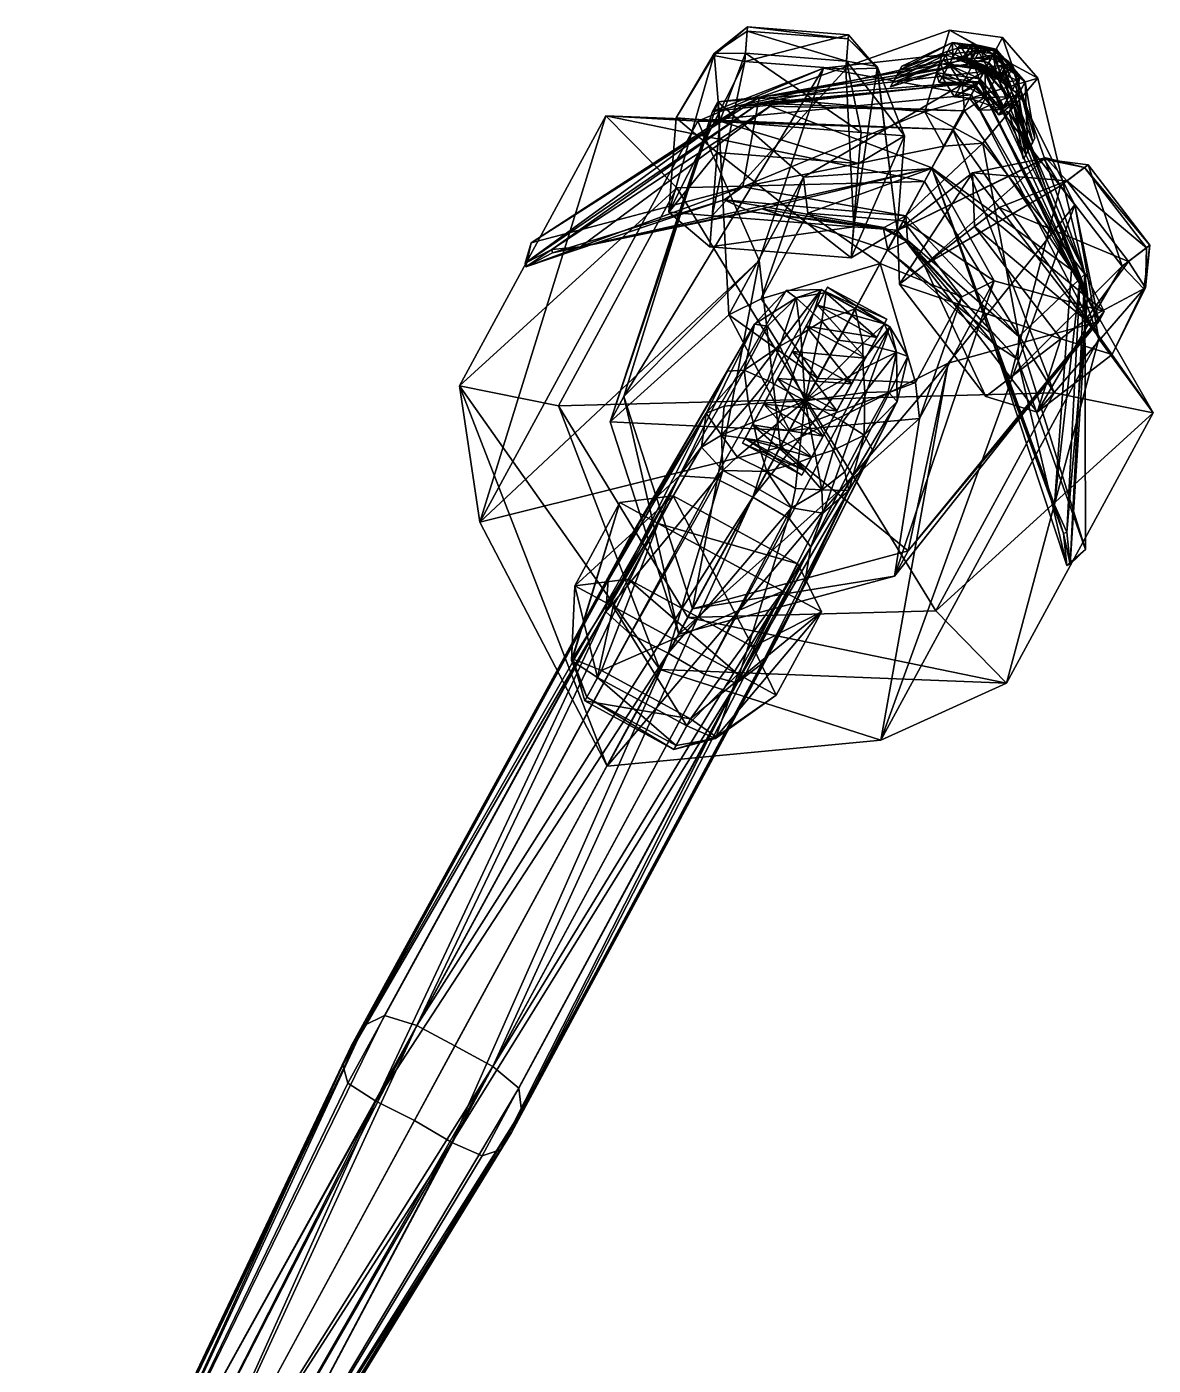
# Model space of a CAD drawing. Extents: x -218 to 254, y -1 to 729.
# Drawn here: x 71.1 to 254.4, y 511.3 to 729 of the extents above; entities that cross this region are included whole.
import ezdxf

# ---------------------------------------------------------------- set-up
doc = ezdxf.new("R2010")
doc.units = 0
for name, color, linetype in [('JALKA06', 121, 'CONTINUOUS'), ('KNEECAP03', 81, 'CONTINUOUS'), ('KNEEDECORATION03', 171, 'CONTINUOUS'), ('KNEEHOLE03', 11, 'CONTINUOUS'), ('KYNSI10', 250, 'CONTINUOUS'), ('KYNSI11', 250, 'CONTINUOUS'), ('KYNSI12', 250, 'CONTINUOUS'), ('POLVISUOJUS03', 194, 'CONTINUOUS'), ('REISI03', 191, 'CONTINUOUS')]:
    doc.layers.add(name, color=color, linetype=linetype)

msp = doc.modelspace()

# ---------------------------------------------------------------- meshes
at = {"layer": 'JALKA06', "color": 121}
mesh = msp.add_polyface(dxfattribs=at)
corners = [(209.957001, 690.494202, 307.681183), (199.811462, 671.808411, 300), (190.627441, 684.793335, 300), (198.182388, 698.707825, 300), (213.747437, 697.475281, 300), (223.258484, 685.092651, 300), (215.703522, 671.178162, 300), (195.212341, 663.337891, 290.36145), (185.33371, 682.183777, 290.36145), (197.487793, 704.568787, 290.36145), (218.346558, 705.945801, 290.36145), (228.5522, 687.702209, 290.36145), (216.398117, 665.3172, 290.36145), (177.233093, 630.224243, 226.915222), (166.037415, 664.750305, 226.915222), (183.541092, 716.840576, 226.915222), (226.919571, 721.735352, 226.915222), (246.440094, 682.689209, 226.915222), (212.286682, 639.638977, 226.915222), (179.463913, 634.332886, 223.564575), (168.26825, 668.858948, 223.564575), (182.672409, 715.240662, 218.688675), (226.050888, 720.135437, 218.688675), (245.571426, 681.089294, 218.688675), (214.517517, 643.747681, 223.564575), (193.757065, 660.657593, 150.499725), (190.303253, 690.980164, 150.49971), (200.730637, 722.290649, 147.228149), (228.924057, 725.427124, 145.30368), (241.648804, 700.073853, 147.228165), (221.068787, 674.275818, 150.499725), (165.556717, 608.719055, 82.678818), (144.857803, 648.404968, 82.678818), (180.306305, 713.692932, 85.900208), (224.863159, 717.947876, 85.900208), (245.562073, 678.261963, 85.900208), (210.113571, 612.973938, 82.678818), (174.101776, 624.457092, 14.924456), (141.50769, 670.601562, 14.924455), (165.365631, 714.542419, 14.924455), (221.817657, 712.338806, 14.924455), (254.411743, 666.194275, 14.924455), (230.553802, 622.253418, 14.924455), (178.700897, 632.927612), (157.612106, 667.34137), (176.870926, 702.811707), (217.218536, 703.868286), (238.307343, 669.454468), (219.048508, 633.984131), (197.959717, 668.397949)]
mesh.append_faces([[corners[k] for k in face] for face in [(1, 8, 2), (2, 9, 3), (3, 10, 4), (4, 11, 5), (5, 12, 6), (6, 7, 1), (7, 14, 8), (8, 15, 9), (9, 16, 10), (10, 17, 11), (11, 18, 12), (12, 13, 7), (13, 20, 14), (14, 21, 15), (15, 22, 16), (16, 23, 17), (17, 24, 18), (18, 19, 13), (19, 26, 20), (20, 27, 21), (21, 28, 22), (22, 29, 23), (23, 30, 24), (24, 25, 19), (25, 32, 26), (26, 33, 27), (27, 34, 28), (28, 35, 29), (29, 36, 30), (30, 31, 25), (31, 38, 32), (32, 39, 33), (33, 40, 34), (34, 41, 35), (35, 42, 36), (36, 37, 31), (37, 44, 38), (38, 45, 39), (39, 46, 40), (40, 47, 41), (41, 48, 42), (42, 43, 37), (43, 49, 44), (44, 49, 45), (45, 49, 46), (46, 49, 47), (47, 49, 48), (48, 49, 43)]], dxfattribs={"vtx0": -1})
mesh.append_faces([[corners[k] for k in face] for face in [(0, 1, 2), (0, 2, 3), (0, 3, 4), (0, 4, 5), (0, 5, 6), (0, 6, 1), (1, 7, 8), (2, 8, 9), (3, 9, 10), (4, 10, 11), (5, 11, 12), (6, 12, 7), (7, 13, 14), (8, 14, 15), (9, 15, 16), (10, 16, 17), (11, 17, 18), (12, 18, 13), (13, 19, 20), (14, 20, 21), (15, 21, 22), (16, 22, 23), (17, 23, 24), (18, 24, 19), (19, 25, 26), (20, 26, 27), (21, 27, 28), (22, 28, 29), (23, 29, 30), (24, 30, 25), (25, 31, 32), (26, 32, 33), (27, 33, 34), (28, 34, 35), (29, 35, 36), (30, 36, 31), (31, 37, 38), (32, 38, 39), (33, 39, 40), (34, 40, 41), (35, 41, 42), (36, 42, 37), (37, 43, 44), (38, 44, 45), (39, 45, 46), (40, 46, 47), (41, 47, 48), (42, 48, 43)]], dxfattribs={"vtx2": -1})
at = {"layer": 'KNEECAP03', "color": 81}
mesh = msp.add_polyface(dxfattribs=at)
corners = [(194.492676, 673.987732, 294.854767), (187.599899, 661.292786, 294.854767), (188.015579, 662.058411, 299.79541), (189.212509, 664.262817, 304.140137), (191.046295, 667.640259, 307.364899), (193.295761, 671.783264, 309.08078), (195.68959, 676.192139, 309.08078), (197.939056, 680.335144, 307.364899), (199.772842, 683.712585, 304.140137), (200.969772, 685.917053, 299.79541), (201.385452, 686.682617, 294.854767), (200.969772, 685.917053, 289.914124), (199.772858, 683.712585, 285.569397), (197.939072, 680.335144, 282.344635), (195.68959, 676.192139, 280.628754), (193.295761, 671.783264, 280.628754), (191.046295, 667.640259, 282.344635), (189.212509, 664.262817, 285.569397), (188.015579, 662.058411, 289.914124), (197.254761, 656.050598, 294.854767), (197.670456, 656.816223, 299.79541), (198.867371, 659.020691, 304.140137), (200.701157, 662.398071, 307.364899), (202.950623, 666.541077, 309.08078), (205.344467, 670.950012, 309.08078), (207.593933, 675.093018, 307.364899), (209.427719, 678.470398, 304.140137), (210.624634, 680.674866, 299.79541), (211.040314, 681.440491, 294.854767), (210.624634, 680.674866, 289.914124), (209.427719, 678.470398, 285.569397), (207.593933, 675.093018, 282.344635), (205.344467, 670.950012, 280.628754), (202.950623, 666.541077, 280.628754), (200.701157, 662.398071, 282.344635), (198.867371, 659.020691, 285.569397), (197.670456, 656.816223, 289.914124), (204.147537, 668.745544, 294.854767)]
mesh.append_faces([[corners[k] for k in face] for face in [(1, 20, 19), (2, 21, 20), (3, 22, 21), (4, 23, 22), (5, 24, 23), (6, 25, 24), (7, 26, 25), (8, 27, 26), (9, 28, 27), (10, 29, 28), (11, 30, 29), (12, 31, 30), (13, 32, 31), (14, 33, 32), (15, 34, 33), (16, 35, 34), (17, 36, 35), (18, 19, 36)]], dxfattribs={"vtx0": -1})
mesh.append_faces([[corners[k] for k in face] for face in [(0, 2, 1), (0, 3, 2), (0, 4, 3), (0, 5, 4), (0, 6, 5), (0, 7, 6), (0, 8, 7), (0, 9, 8), (0, 10, 9), (0, 11, 10), (0, 12, 11), (0, 13, 12), (0, 14, 13), (0, 15, 14), (0, 16, 15), (0, 17, 16), (0, 18, 17), (0, 1, 18), (37, 19, 20), (37, 20, 21), (37, 21, 22), (37, 22, 23), (37, 23, 24), (37, 24, 25), (37, 25, 26), (37, 26, 27), (37, 27, 28), (37, 28, 29), (37, 29, 30), (37, 30, 31), (37, 31, 32), (37, 32, 33), (37, 33, 34), (37, 34, 35), (37, 35, 36), (37, 36, 19)]], dxfattribs={"vtx0": -1, "vtx2": -1})
mesh.append_faces([[corners[k] for k in face] for face in [(1, 2, 20), (2, 3, 21), (3, 4, 22), (4, 5, 23), (5, 6, 24), (6, 7, 25), (7, 8, 26), (8, 9, 27), (9, 10, 28), (10, 11, 29), (11, 12, 30), (12, 13, 31), (13, 14, 32), (14, 15, 33), (15, 16, 34), (16, 17, 35), (17, 18, 36), (18, 1, 19)]], dxfattribs={"vtx2": -1})
at = {"layer": 'KNEEDECORATION03', "color": 171}
mesh = msp.add_polyface(dxfattribs=at)
corners = [(223.449448, 723.941589, 263.186554), (227.228378, 722.46228, 266.064423), (230.527985, 720.091187, 263.198914), (222.622345, 725.540771, 255.795319), (224.912979, 726.191589, 256.241394), (232.318863, 720.276001, 255.795319), (225.158615, 726.014465, 248.114334), (228.828705, 725.409729, 245.52623), (231.341354, 722.645081, 248.165848), (221.186203, 722.895752, 267.069458), (220.213898, 723.638855, 265.875275), (220.989975, 725.068237, 255.606186), (221.766068, 726.49762, 245.337082), (222.918854, 726.086914, 244.142899), (228.751205, 725.266968, 244.142899), (232.615387, 720.822144, 244.142899), (233.587677, 720.078979, 245.337082), (232.8116, 718.649597, 255.606186), (232.035522, 717.220276, 265.875275), (230.882721, 717.630981, 267.069458), (227.018539, 722.075806, 267.069458), (220.069366, 720.838806, 266.69873), (219.097061, 721.581909, 265.504547), (219.873138, 723.011292, 255.235458), (220.649231, 724.440674, 244.96637), (221.802017, 724.029968, 243.772186), (227.634369, 723.210022, 243.772186), (231.49855, 718.765198, 243.772186), (232.47084, 718.022034, 244.96637), (231.694763, 716.592651, 255.235458), (230.918686, 715.16333, 265.504547), (229.765884, 715.573975, 266.69873), (225.901718, 720.01886, 266.69873), (230.838486, 717.5495, 244.777237), (226.974304, 721.994324, 244.777237), (221.141953, 722.81427, 244.777237), (230.062393, 716.120117, 255.046326), (226.198227, 720.564941, 255.046326), (220.365875, 721.384888, 255.046326), (229.286316, 714.690735, 265.31543), (225.42215, 719.13562, 265.31543), (219.589798, 719.955505, 265.31543), (223.201553, 719.671265, 274.223511), (227.177338, 717.512573, 274.223511), (225.605011, 719.472412, 274.223511), (222.084717, 717.614258, 273.852783), (226.060501, 715.455627, 273.852783), (224.488174, 717.415466, 273.852783), (226.027969, 724.876831, 236.824402), (228.431427, 724.67804, 236.824402), (230.003754, 722.718201, 236.824402), (224.911133, 722.819885, 236.45369), (227.31459, 722.621094, 236.45369), (228.886917, 720.661194, 236.45369), (235.140717, 710.900085, 251.070511), (234.797943, 710.268799, 255.606186), (234.411133, 709.556396, 260.724304), (234.02388, 708.84314, 250.699799), (233.681107, 708.211792, 255.235458), (233.294296, 707.49939, 260.353607), (212.785233, 721.298279, 260.724304), (213.172028, 722.010681, 255.606186), (213.514816, 722.642029, 251.070511), (211.668396, 719.241333, 260.353607), (212.055191, 719.953735, 255.235458), (212.39798, 720.585022, 250.699799), (228.60257, 724.993225, 251.735046), (231.617081, 722.551514, 256.241394), (227.982956, 723.852051, 259.745575), (232.318863, 720.276001, 255.795319), (230.844711, 723.363708, 253.387161), (230.473343, 722.85321, 258.499542), (229.932343, 721.300964, 260.60965), (225.66893, 725.445007, 258.366455), (226.145416, 725.976929, 253.2603), (225.745743, 725.474854, 250.627319), (223.614746, 723.801636, 255.67012), (227.304337, 722.603271, 251.163773), (230.318848, 720.161621, 255.67012), (226.684723, 721.462097, 259.174316), (229.546478, 720.973816, 252.815887), (229.17511, 720.463257, 257.928284), (224.370697, 723.055054, 257.795197), (224.847168, 723.587036, 252.689041)]
mesh.append_faces([[corners[k] for k in face] for face in [(0, 68, 1), (1, 72, 2), (67, 8, 69), (0, 11, 3), (3, 12, 6), (6, 14, 7), (7, 15, 8), (8, 17, 5), (5, 18, 2), (2, 20, 1), (1, 9, 0), (9, 22, 10), (60, 64, 61), (61, 65, 62), (12, 25, 13), (48, 52, 49), (49, 53, 50), (15, 28, 16), (54, 58, 55), (55, 59, 56), (18, 31, 19), (43, 47, 44), (44, 45, 42), (21, 41, 22), (22, 38, 23), (23, 35, 24), (24, 35, 25), (25, 34, 26), (26, 33, 27), (27, 33, 28), (28, 36, 29), (29, 39, 30), (30, 39, 31), (31, 40, 32), (32, 41, 21), (36, 34, 37), (37, 35, 38), (39, 37, 40), (40, 38, 41), (74, 7, 66), (4, 75, 74)]], dxfattribs={"vtx0": -1})
mesh.append_faces([[corners[k] for k in face] for face in [(3, 75, 4), (75, 7, 74)]], dxfattribs={"vtx0": -1, "vtx1": -1})
mesh.append_faces([[corners[k] for k in face] for face in [(72, 67, 5), (75, 6, 7), (2, 18, 19), (0, 4, 73), (1, 71, 72), (72, 5, 2)]], dxfattribs={"vtx0": -1, "vtx2": -1})
mesh.append_faces([[corners[k] for k in face] for face in [(69, 8, 5)]], dxfattribs={"vtx1": -1})
mesh.append_faces([[corners[k] for k in face] for face in [(70, 66, 8)]], dxfattribs={"vtx1": -1, "vtx2": -1})
mesh.append_faces([[corners[k] for k in face] for face in [(0, 3, 4), (66, 7, 8), (0, 9, 10), (0, 10, 11), (3, 11, 12), (6, 12, 13), (6, 13, 14), (7, 14, 15), (8, 15, 16), (8, 16, 17), (5, 17, 18), (2, 19, 20), (1, 20, 9), (9, 21, 22), (60, 63, 64), (61, 64, 65), (12, 24, 25), (48, 51, 52), (49, 52, 53), (15, 27, 28), (54, 57, 58), (55, 58, 59), (18, 30, 31), (43, 46, 47), (44, 47, 45), (22, 41, 38), (23, 38, 35), (25, 35, 34), (26, 34, 33), (28, 33, 36), (29, 36, 39), (31, 39, 40), (32, 40, 41), (36, 33, 34), (37, 34, 35), (39, 36, 37), (40, 37, 38), (20, 19, 43), (43, 44, 20), (9, 20, 44), (44, 42, 9), (21, 9, 42), (42, 45, 21), (19, 31, 46), (46, 43, 19), (31, 32, 47), (47, 46, 31), (32, 21, 45), (45, 47, 32), (14, 13, 48), (48, 49, 14), (15, 14, 49), (49, 50, 15), (13, 25, 51), (51, 48, 13), (25, 26, 52), (52, 51, 25), (26, 27, 53), (53, 52, 26), (27, 15, 50), (50, 53, 27), (17, 16, 54), (54, 55, 17), (18, 17, 55), (55, 56, 18), (16, 28, 57), (57, 54, 16), (28, 29, 58), (58, 57, 28), (29, 30, 59), (59, 58, 29), (30, 18, 56), (56, 59, 30), (11, 10, 60), (60, 61, 11), (12, 11, 61), (61, 62, 12), (10, 22, 63), (63, 60, 10), (22, 23, 64), (64, 63, 22), (23, 24, 65), (65, 64, 23), (24, 12, 62), (62, 65, 24), (1, 68, 71), (67, 70, 8), (72, 71, 67), (0, 73, 68), (3, 6, 75), (70, 67, 78), (78, 80, 70), (73, 4, 76), (76, 82, 73), (71, 68, 79), (79, 81, 71), (74, 66, 77), (77, 83, 74), (66, 70, 80), (80, 77, 66), (67, 71, 81), (81, 78, 67), (68, 73, 82), (82, 79, 68), (4, 74, 83), (83, 76, 4)]], dxfattribs={"vtx2": -1})
at = {"layer": 'KNEEHOLE03', "color": 11}
mesh = msp.add_polyface(dxfattribs=at)
corners = [(223.614746, 723.801636, 255.67012), (227.304337, 722.603271, 251.163773), (230.318848, 720.161621, 255.67012), (226.684723, 721.462097, 259.174316), (229.546478, 720.973816, 252.815887), (229.17511, 720.463257, 257.928284), (224.370697, 723.055054, 257.795197), (224.847168, 723.587036, 252.689041)]
mesh.append_faces([[corners[k] for k in face] for face in [(0, 5, 6), (6, 5, 3)]], dxfattribs={"vtx0": -1, "vtx1": -1})
mesh.append_faces([[corners[k] for k in face] for face in [(0, 4, 2)]], dxfattribs={"vtx0": -1, "vtx2": -1})
mesh.append_faces([[corners[k] for k in face] for face in [(0, 2, 5), (0, 7, 4)]], dxfattribs={"vtx1": -1, "vtx2": -1})
mesh.append_faces([[corners[k] for k in face] for face in [(7, 1, 4)]], dxfattribs={"vtx2": -1})
at = {"layer": 'KYNSI10', "color": 250}
mesh = msp.add_polyface(dxfattribs=at)
corners = [(162.267944, 619.938171, 3.837672), (176.758667, 612.070312, 3.837671), (161.938202, 619.330872, 1.265667), (176.428925, 611.463013, 1.265667), (164.001999, 623.131897, 8.641479), (159.755905, 625.944275, 5.435777), (159.900391, 626.210388, 1.265666), (164.632095, 624.292358, -1.523458), (179.122818, 616.424561, -1.523458), (183.308456, 613.500854, 1.265666), (183.163971, 613.234741, 5.435777), (178.492722, 615.264099, 8.641479), (166.526398, 634.692505, 21.38549), (160.284256, 638.081726, 16.311998), (167.634918, 651.619934, 7.407663), (173.87706, 648.230774, 2.334172), (194.164062, 637.21582, 2.334171), (200.406204, 633.826599, 7.407663), (193.055542, 620.288391, 16.311998), (186.8134, 623.677612, 21.38549), (196.584915, 641.6745, 7.407661), (176.297928, 652.689453, 7.407662), (189.234268, 628.13623, 16.311996), (168.947266, 639.151184, 16.311996)]
mesh.append_faces([[corners[k] for k in face] for face in [(0, 3, 1), (0, 6, 2), (2, 8, 3), (3, 10, 1), (1, 4, 0), (4, 13, 5), (5, 14, 6), (6, 15, 7), (7, 16, 8), (8, 17, 9), (9, 18, 10), (10, 19, 11), (11, 12, 4), (12, 23, 13), (13, 21, 14), (14, 21, 15), (15, 20, 16), (16, 20, 17), (17, 22, 18), (18, 22, 19), (19, 23, 12), (22, 21, 23)]], dxfattribs={"vtx0": -1})
mesh.append_faces([[corners[k] for k in face] for face in [(0, 2, 3), (0, 4, 5), (0, 5, 6), (2, 6, 7), (2, 7, 8), (3, 8, 9), (3, 9, 10), (1, 10, 11), (1, 11, 4), (4, 12, 13), (5, 13, 14), (6, 14, 15), (7, 15, 16), (8, 16, 17), (9, 17, 18), (10, 18, 19), (11, 19, 12), (13, 23, 21), (15, 21, 20), (17, 20, 22), (19, 22, 23), (22, 20, 21)]], dxfattribs={"vtx2": -1})
at = {"layer": 'KYNSI11', "color": 250}
mesh = msp.add_polyface(dxfattribs=at)
corners = [(243.251526, 706.155945, 3.837668), (253.289322, 693.074463, 3.837668), (243.799774, 706.57666, 1.265664), (253.83757, 693.495117, 1.265664), (240.368378, 703.943665, 8.641476), (236.926376, 707.69751, 5.435774), (236.686157, 707.513184, 1.265664), (239.32074, 703.139771, -1.523461), (249.358536, 690.058228, -1.523461), (252.901047, 686.381531, 1.265664), (253.141281, 686.565857, 5.435774), (250.406174, 690.862122, 8.641476), (229.344971, 699.641846, 21.38549), (225.021011, 705.276978, 16.311998), (212.799362, 695.898926, 7.407665), (217.123322, 690.263855, 2.334173), (231.176239, 671.949707, 2.334173), (235.500214, 666.314636, 7.407665), (247.721863, 675.692627, 16.311998), (243.397888, 681.327759, 21.38549), (227.151169, 668.861206, 7.407664), (213.098251, 687.175293, 7.407664), (239.372818, 678.239197, 16.311998), (225.319901, 696.553284, 16.311998)]
mesh.append_faces([[corners[k] for k in face] for face in [(0, 3, 1), (0, 6, 2), (2, 8, 3), (3, 10, 1), (1, 4, 0), (4, 13, 5), (5, 14, 6), (6, 15, 7), (7, 16, 8), (8, 17, 9), (9, 18, 10), (10, 19, 11), (11, 12, 4), (12, 23, 13), (13, 21, 14), (14, 21, 15), (15, 20, 16), (16, 20, 17), (17, 22, 18), (18, 22, 19), (19, 23, 12), (22, 21, 23)]], dxfattribs={"vtx0": -1})
mesh.append_faces([[corners[k] for k in face] for face in [(0, 2, 3), (0, 4, 5), (0, 5, 6), (2, 6, 7), (2, 7, 8), (3, 8, 9), (3, 9, 10), (1, 10, 11), (1, 11, 4), (4, 12, 13), (5, 13, 14), (6, 14, 15), (7, 15, 16), (8, 16, 17), (9, 17, 18), (10, 18, 19), (11, 19, 12), (13, 23, 21), (15, 21, 20), (17, 20, 22), (19, 22, 23), (22, 20, 21)]], dxfattribs={"vtx2": -1})
at = {"layer": 'KYNSI12', "color": 250}
mesh = msp.add_polyface(dxfattribs=at)
corners = [(204.766861, 727.051453, 3.837668), (188.328812, 728.345154, 3.837669), (204.821091, 727.740356, 1.265663), (188.383026, 729.034058, 1.265664), (204.481735, 723.428528, 8.641477), (209.504639, 722.586304, 5.435774), (209.480881, 722.284424, 1.265663), (204.378128, 722.112061, -1.523462), (187.940063, 723.405762, -1.523461), (182.927109, 724.374268, 1.265664), (182.950867, 724.676147, 5.435775), (188.043671, 724.722229, 8.641478), (206.877716, 711.840576, 21.385492), (213.95871, 711.283264, 16.311998), (212.750046, 695.92572, 7.407664), (205.669052, 696.483032, 2.334171), (182.655777, 698.294189, 2.334172), (175.574783, 698.851501, 7.407665), (176.783447, 714.209045, 16.312), (183.864441, 713.651733, 21.385492), (182.257721, 693.236328, 7.407664), (205.270996, 691.425171, 7.407663), (183.466385, 708.593933, 16.312), (206.47966, 706.782715, 16.311998)]
mesh.append_faces([[corners[k] for k in face] for face in [(0, 3, 1), (0, 6, 2), (2, 8, 3), (3, 10, 1), (1, 4, 0), (4, 13, 5), (5, 14, 6), (6, 15, 7), (7, 16, 8), (8, 17, 9), (9, 18, 10), (10, 19, 11), (11, 12, 4), (12, 23, 13), (13, 21, 14), (14, 21, 15), (15, 20, 16), (16, 20, 17), (17, 22, 18), (18, 22, 19), (19, 23, 12), (22, 21, 23)]], dxfattribs={"vtx0": -1})
mesh.append_faces([[corners[k] for k in face] for face in [(0, 2, 3), (0, 4, 5), (0, 5, 6), (2, 6, 7), (2, 7, 8), (3, 8, 9), (3, 9, 10), (1, 10, 11), (1, 11, 4), (4, 12, 13), (5, 13, 14), (6, 14, 15), (7, 15, 16), (8, 16, 17), (9, 17, 18), (10, 18, 19), (11, 19, 12), (13, 23, 21), (15, 21, 20), (17, 20, 22), (19, 22, 23), (22, 20, 21)]], dxfattribs={"vtx2": -1})
at = {"layer": 'POLVISUOJUS03', "color": 194}
mesh = msp.add_polyface(dxfattribs=at)
corners = [(214.164185, 698.245117, 362.586853), (232.536057, 678.624939, 333.176178), (243.364105, 643.98291, 303.891418), (187.651733, 702.995117, 333.176178), (217.228745, 715.205994, 316.388367), (243.256256, 688.784546, 233.581345), (153.21431, 693.858093, 303.919891), (190.280487, 717.50708, 233.633072), (228.366699, 724.464355, 166.007889), (214.441238, 694.295227, 364.287903), (210.649109, 696.354187, 364.287903), (184.601135, 700.854797, 334.859009), (152.311783, 689.981018, 305.585205), (152.212021, 690.569885, 301.311707), (187.291336, 716.08136, 230.915527), (225.182892, 723.122131, 163.423065), (228.975021, 721.063171, 163.42308), (243.709488, 685.448792, 230.915543), (240.902908, 641.579956, 301.286072), (240.346771, 641.389038, 305.560883), (232.402496, 674.900757, 334.859009), (214.319443, 694.070923, 359.807465), (210.527313, 696.129883, 359.807465), (188.924896, 698.926208, 334.457123), (156.654175, 692.224731, 305.311676), (156.554413, 692.813599, 301.038177), (190.273865, 716.591492, 230.566132), (223.322754, 719.696167, 170.818787), (227.114883, 717.637207, 170.818802), (242.512909, 688.227966, 230.566147), (240.360428, 646.787659, 301.022125), (239.804291, 646.596802, 305.296906), (228.43013, 677.476562, 334.457123), (223.678558, 715.353333, 180.647675), (192.087158, 716.130066, 232.381531), (161.206848, 693.234619, 302.927948), (241.138382, 689.497437, 232.381531), (218.379196, 706.069641, 310.319366), (190.746521, 699.406738, 332.011658), (238.330338, 651.263489, 302.924988), (227.841019, 679.266052, 332.011658), (211.240173, 692.694153, 357.122498), (229.887772, 727.265869, 211.96402), (226.668121, 710.080811, 316.388397), (220.318741, 709.631592, 327.5914), (235.634109, 720.6875, 234.489716), (221.241684, 728.500854, 234.504105)]
mesh.append_faces([[corners[k] for k in face] for face in [(40, 37, 41), (42, 45, 46), (44, 4, 43), (5, 2, 1), (3, 6, 7)]])
mesh.append_faces([[corners[k] for k in face] for face in [(0, 43, 1), (0, 11, 3), (3, 12, 6), (7, 15, 8), (8, 17, 5), (5, 18, 2), (2, 20, 1), (1, 9, 0), (9, 22, 10), (10, 23, 11), (11, 24, 12), (12, 25, 13), (13, 26, 14), (14, 27, 15), (15, 28, 16), (16, 29, 17), (17, 30, 18), (18, 31, 19), (19, 32, 20), (20, 21, 9), (21, 41, 22), (22, 38, 23), (23, 35, 24), (24, 35, 25), (25, 34, 26), (26, 33, 27), (27, 33, 28), (28, 36, 29), (29, 39, 30), (30, 39, 31), (31, 40, 32), (33, 34, 37), (37, 35, 38), (39, 37, 40), (44, 3, 4), (4, 45, 43), (43, 5, 1), (4, 7, 46)]], dxfattribs={"vtx0": -1})
mesh.append_faces([[corners[k] for k in face] for face in [(32, 41, 21), (6, 14, 7)]], dxfattribs={"vtx0": -1, "vtx1": -1})
mesh.append_faces([[corners[k] for k in face] for face in [(46, 7, 8), (0, 9, 10), (28, 33, 36), (0, 44, 43)]], dxfattribs={"vtx0": -1, "vtx2": -1})
mesh.append_faces([[corners[k] for k in face] for face in [(0, 3, 44), (36, 33, 37), (45, 42, 5)]], dxfattribs={"vtx1": -1})
mesh.append_faces([[corners[k] for k in face] for face in [(42, 8, 5), (42, 46, 8)]], dxfattribs={"vtx1": -1, "vtx2": -1})
mesh.append_faces([[corners[k] for k in face] for face in [(0, 10, 11), (3, 11, 12), (6, 12, 13), (6, 13, 14), (7, 14, 15), (8, 15, 16), (8, 16, 17), (5, 17, 18), (2, 18, 19), (2, 19, 20), (1, 20, 9), (9, 21, 22), (10, 22, 23), (11, 23, 24), (12, 24, 25), (13, 25, 26), (14, 26, 27), (15, 27, 28), (16, 28, 29), (17, 29, 30), (18, 30, 31), (19, 31, 32), (20, 32, 21), (22, 41, 38), (23, 38, 35), (25, 35, 34), (26, 34, 33), (29, 36, 39), (31, 39, 40), (32, 40, 41), (37, 34, 35), (39, 36, 37), (41, 37, 38), (4, 46, 45), (43, 45, 5), (4, 3, 7)]], dxfattribs={"vtx2": -1})
at = {"layer": 'REISI03', "color": 191}
mesh = msp.add_polyface(dxfattribs=at)
corners = [(197.767105, 668.158264, 297.849365), (207.380753, 662.58606, 297.63858), (212.643341, 676.076477, 308.599426), (205.889465, 683.117798, 312.947388), (196.305664, 684.947083, 308.599426), (187.857864, 673.186096, 297.63858), (184.162338, 662.581848, 285.373505), (191.543274, 656.695374, 281.517822), (200.500015, 653.711243, 285.373535), (194.172806, 631.221436, 291.799622), (198.686996, 644.416321, 305.571075), (189.27533, 652.518372, 311.12088), (177.350998, 655.992676, 305.569794), (168.742981, 645.019409, 291.798187), (165.329514, 633.851868, 277.012451), (175.487656, 627.124634, 271.562195), (186.665512, 622.275513, 277.013733), (97.432129, 463.361145, 262.857849), (96.118172, 464.131165, 271.163147), (89.017021, 467.677429, 274.588654), (82.159691, 471.67276, 271.157379), (80.796028, 472.351227, 262.851257), (82.206558, 471.759064, 254.457382), (89.390846, 468.365936, 251.037735), (96.165039, 464.217468, 254.463165), (85.374687, 444.51474, 258.947845), (83.691589, 444.063873, 265.749603), (77.662933, 446.765808, 268.566071), (72.095612, 450.317413, 265.743011), (71.55452, 451.969818, 258.940308), (73.240158, 452.425385, 252.13945), (79.28157, 449.746948, 249.327713), (84.836143, 446.171875, 252.146057), (207.481842, 669.551453, 302.195679), (207.169312, 677.509705, 308.049194), (200.489029, 681.13678, 308.049194), (193.64447, 677.064514, 302.195679), (188.540771, 667.664673, 292.922791), (189.981796, 661.784851, 286.674957), (196.662079, 658.157715, 286.674957), (202.378113, 660.15155, 292.922791), (212.73056, 668.080383, 304.608978), (211.557327, 680.214294, 314.315918), (200.367432, 686.289917, 314.315918), (189.552094, 680.665283, 304.608978), (181.689362, 666.183899, 289.63147), (184.387589, 656.858704, 279.271027), (195.577499, 650.783081, 279.271027), (204.867844, 653.59906, 289.63147), (151.615005, 552.631104, 282.861176), (146.953796, 559.834961, 293.074677), (134.586624, 566.531189, 293.071808), (125.998505, 566.502502, 282.855408), (122.546219, 560.144165, 267.907562), (127.893845, 554.20459, 257.339203), (140.261032, 547.508362, 257.342072), (148.16272, 546.272766, 267.91333), (86.282684, 444.577911, 263.259277), (81.877266, 445.807098, 269.054535), (74.553406, 449.759308, 269.050781), (71.112968, 452.765747, 263.25174), (71.802521, 454.035767, 255.056015), (76.218147, 452.825378, 249.264526), (83.542, 448.873169, 249.268295), (86.972244, 445.847931, 255.063553), (203.912842, 664.827332, 297.792633), (211.282501, 669.64209, 303.841431), (207.208298, 673.456665, 304.701477), (210.676682, 680.63385, 312.121674), (203.128052, 678.031921, 307.427765), (201.198929, 685.779846, 312.121674), (197.068665, 678.962036, 304.701477), (191.650528, 680.301392, 303.841431), (191.626343, 671.498352, 297.792633), (184.581131, 667.281189, 290.824158), (189.33815, 664.724182, 290.085022), (186.696716, 659.070068, 281.986206), (193.821777, 660.891907, 287.664612), (196.174469, 653.924072, 281.986206), (199.477768, 659.218811, 290.085022), (204.213104, 656.621887, 290.824158), (208.715652, 660.209717, 297.409729), (197.58754, 638.024109, 299.336243), (214.486481, 675.364197, 310.49057), (195.190094, 649.023743, 309.633179), (206.124023, 683.549805, 315.714508), (183.12114, 655.572021, 309.632446), (194.704483, 686.10498, 310.49057), (172.588348, 651.588257, 299.334808), (185.137848, 673.011414, 297.409729), (165.72467, 638.946899, 283.830658), (180.881119, 660.645508, 283.007477), (169.353577, 630.215332, 272.923889), (190.016983, 653.884338, 278.124725), (181.422531, 623.667053, 272.924622), (200.663116, 649.904724, 283.007477), (190.723862, 625.382751, 283.832092), (150.007462, 549.14447, 275.501709), (97.313499, 463.478241, 267.347931), (151.194168, 556.329102, 289.037048), (93.017586, 465.641479, 273.666077), (140.786942, 563.213867, 294.558228), (85.121735, 469.907288, 273.662781), (129.33107, 568.167236, 289.031982), (80.958862, 472.315521, 267.341339), (123.949898, 563.255371, 275.495941), (80.947968, 472.295471, 258.323792), (123.342522, 557.137695, 261.414062), (85.363686, 470.352905, 251.950485), (134.200058, 551.082336, 255.907135), (93.259544, 466.087097, 251.953781), (145.205627, 545.299561, 261.419098), (97.302605, 463.458191, 258.330383), (86.757965, 445.142059, 259.161438), (84.949074, 444.009552, 262.617432), (84.878441, 444.63855, 266.75705), (81.004074, 445.11026, 267.807007), (78.146484, 447.656372, 269.902313), (74.44458, 448.647461, 267.803253), (71.93119, 451.625793, 266.750427), (71.362633, 451.337738, 262.609894), (71.32724, 453.471619, 259.1539), (71.980125, 452.475006, 255.270706), (73.20932, 453.979797, 251.559219), (75.935333, 451.393097, 250.084885), (79.954033, 450.985474, 248.418655), (82.494827, 447.855896, 250.088654), (86.15657, 446.992584, 251.565811), (85.566566, 445.14682, 255.278244)]
mesh.append_faces([[corners[k] for k in face] for face in [(0, 33, 67), (1, 33, 65), (2, 33, 66), (0, 34, 69), (2, 34, 67), (3, 34, 68), (0, 35, 71), (3, 35, 69), (4, 35, 70), (0, 36, 73), (4, 36, 71), (5, 36, 72), (0, 37, 75), (5, 37, 73), (6, 37, 74), (0, 38, 77), (6, 38, 75), (7, 38, 76), (0, 39, 79), (7, 39, 77), (8, 39, 78), (0, 40, 65), (8, 40, 79), (1, 40, 80), (1, 41, 66), (9, 41, 81), (10, 41, 82), (2, 41, 83), (2, 42, 68), (10, 42, 83), (11, 42, 84), (3, 42, 85), (3, 43, 70), (11, 43, 85), (12, 43, 86), (4, 43, 87), (4, 44, 72), (12, 44, 87), (13, 44, 88), (5, 44, 89), (5, 45, 74), (13, 45, 89), (14, 45, 90), (6, 45, 91), (6, 46, 76), (14, 46, 91), (15, 46, 92), (7, 46, 93), (7, 47, 78), (15, 47, 93), (16, 47, 94), (8, 47, 95), (8, 48, 80), (16, 48, 95), (9, 48, 96), (1, 48, 81), (9, 49, 82), (17, 49, 97), (18, 49, 98), (10, 49, 99), (10, 50, 84), (18, 50, 99), (19, 50, 100), (11, 50, 101), (11, 51, 86), (19, 51, 101), (20, 51, 102), (12, 51, 103), (12, 52, 88), (20, 52, 103), (21, 52, 104), (13, 52, 105), (13, 53, 90), (21, 53, 105), (22, 53, 106), (14, 53, 107), (14, 54, 92), (22, 54, 107), (23, 54, 108), (15, 54, 109), (15, 55, 94), (23, 55, 109), (24, 55, 110), (16, 55, 111), (16, 56, 96), (24, 56, 111), (17, 56, 112), (9, 56, 97), (17, 57, 98), (25, 57, 113), (26, 57, 114), (18, 57, 115), (18, 58, 100), (26, 58, 115), (27, 58, 116), (19, 58, 117), (19, 59, 102), (27, 59, 117), (28, 59, 118), (20, 59, 119), (20, 60, 104), (28, 60, 119), (29, 60, 120), (21, 60, 121), (21, 61, 106), (29, 61, 121), (30, 61, 122), (22, 61, 123), (22, 62, 108), (30, 62, 123), (31, 62, 124), (23, 62, 125), (23, 63, 110), (31, 63, 125), (32, 63, 126), (24, 63, 127), (24, 64, 112), (32, 64, 127), (25, 64, 128), (17, 64, 113)]], dxfattribs={"vtx0": -1})
mesh.append_faces([[corners[k] for k in face] for face in [(118, 114, 122), (128, 126, 114), (124, 122, 126), (120, 118, 122), (116, 114, 118), (126, 122, 114)]], dxfattribs={"vtx0": -1, "vtx1": -1, "vtx2": -1})
mesh.append_faces([[corners[k] for k in face] for face in [(25, 128, 114), (32, 126, 128), (31, 124, 126), (30, 122, 124), (29, 120, 122), (28, 118, 120), (27, 116, 118), (26, 114, 116)]], dxfattribs={"vtx1": -1})
mesh.append_faces([[corners[k] for k in face] for face in [(0, 65, 33), (1, 66, 33), (2, 67, 33), (0, 67, 34), (2, 68, 34), (3, 69, 34), (0, 69, 35), (3, 70, 35), (4, 71, 35), (0, 71, 36), (4, 72, 36), (5, 73, 36), (0, 73, 37), (5, 74, 37), (6, 75, 37), (0, 75, 38), (6, 76, 38), (7, 77, 38), (0, 77, 39), (7, 78, 39), (8, 79, 39), (0, 79, 40), (8, 80, 40), (1, 65, 40), (1, 81, 41), (9, 82, 41), (10, 83, 41), (2, 66, 41), (2, 83, 42), (10, 84, 42), (11, 85, 42), (3, 68, 42), (3, 85, 43), (11, 86, 43), (12, 87, 43), (4, 70, 43), (4, 87, 44), (12, 88, 44), (13, 89, 44), (5, 72, 44), (5, 89, 45), (13, 90, 45), (14, 91, 45), (6, 74, 45), (6, 91, 46), (14, 92, 46), (15, 93, 46), (7, 76, 46), (7, 93, 47), (15, 94, 47), (16, 95, 47), (8, 78, 47), (8, 95, 48), (16, 96, 48), (9, 81, 48), (1, 80, 48), (9, 97, 49), (17, 98, 49), (18, 99, 49), (10, 82, 49), (10, 99, 50), (18, 100, 50), (19, 101, 50), (11, 84, 50), (11, 101, 51), (19, 102, 51), (20, 103, 51), (12, 86, 51), (12, 103, 52), (20, 104, 52), (21, 105, 52), (13, 88, 52), (13, 105, 53), (21, 106, 53), (22, 107, 53), (14, 90, 53), (14, 107, 54), (22, 108, 54), (23, 109, 54), (15, 92, 54), (15, 109, 55), (23, 110, 55), (24, 111, 55), (16, 94, 55), (16, 111, 56), (24, 112, 56), (17, 97, 56), (9, 96, 56), (17, 113, 57), (25, 114, 57), (26, 115, 57), (18, 98, 57), (18, 115, 58), (26, 116, 58), (27, 117, 58), (19, 100, 58), (19, 117, 59), (27, 118, 59), (28, 119, 59), (20, 102, 59), (20, 119, 60), (28, 120, 60), (29, 121, 60), (21, 104, 60), (21, 121, 61), (29, 122, 61), (30, 123, 61), (22, 106, 61), (22, 123, 62), (30, 124, 62), (31, 125, 62), (23, 108, 62), (23, 125, 63), (31, 126, 63), (32, 127, 63), (24, 110, 63), (24, 127, 64), (32, 128, 64), (25, 113, 64), (17, 112, 64)]], dxfattribs={"vtx2": -1})

doc.saveas('drawing.dxf')
